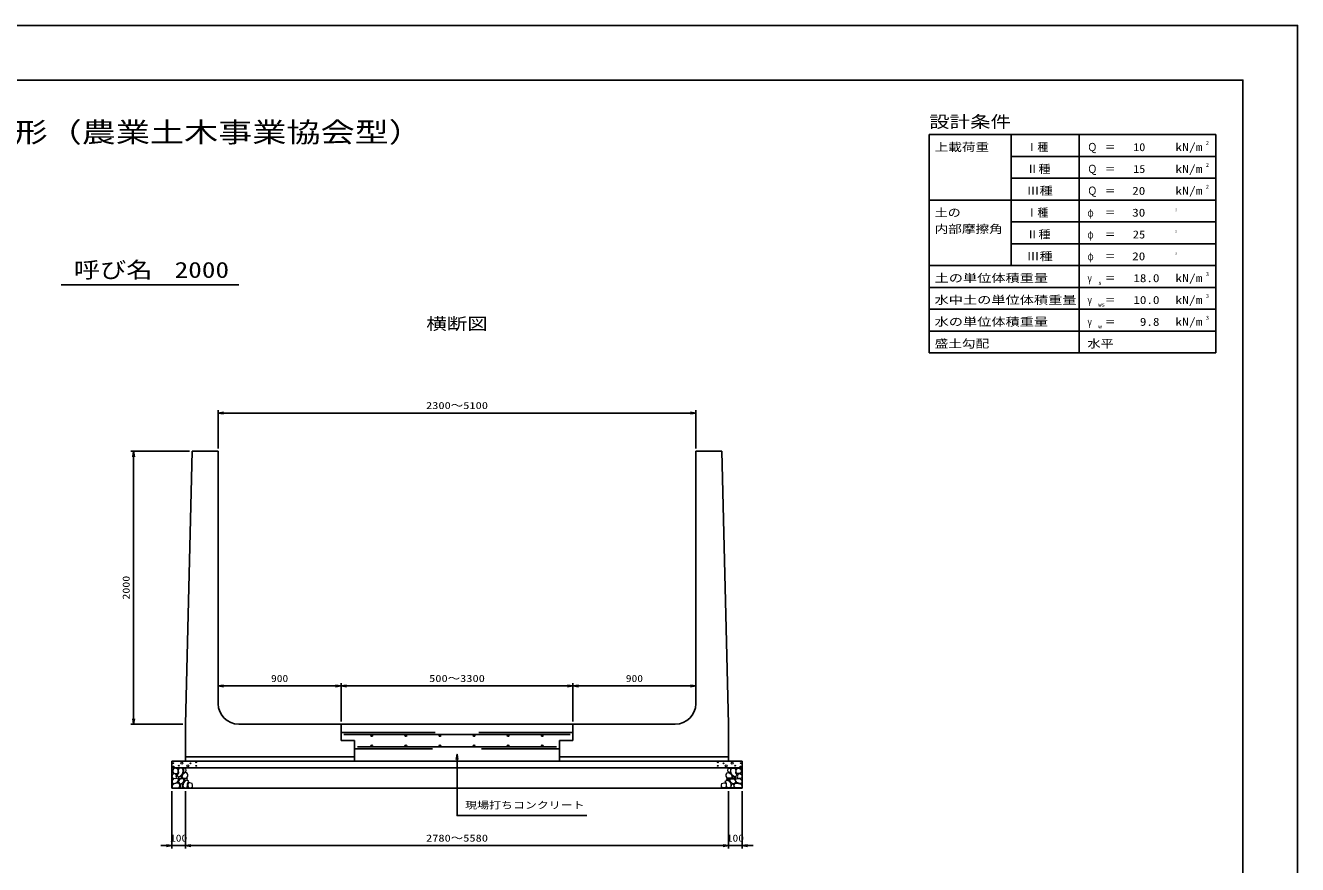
# Model space of a CAD drawing. Units: millimetres at full size. Extents: x 0 to 16820, y 0 to 11880.
# Drawn here: x 7497 to 16820, y 5731 to 11880 of the extents above; entities that cross this region are included whole.
import ezdxf
from ezdxf.enums import TextEntityAlignment as Align

# ---------------------------------------------------------------- set-up
doc = ezdxf.new("R2010")
doc.units = ezdxf.units.MM
for name, color, linetype, lineweight in [('0_2', 7, 'Continuous', 25), ('D-DCR-HCHn', 4, 'Continuous', 9), ('D-STR-STRn', 1, 'Continuous', 25), ('D-STR-TXT', 7, 'Continuous', 25), ('D-TTL', 2, 'Continuous', 25), ('D-TTL-FRAM', 2, 'Continuous', 25), ('D-TTL-LINE', 7, 'Continuous', 25), ('D-TTL-TXT', 7, 'Continuous', 25)]:
    doc.layers.add(name, color=color, linetype=linetype, lineweight=lineweight)
doc.styles.add('ＭＳ ゴシック', font='')
doc.styles.get('ＭＳ ゴシック').set_extended_font_data('MS Gothic')

# ---------------------------------------------------------------- blocks, each defined once
blk = doc.blocks.new('open_arrow')
at = {"color": 0, "linetype": 'Continuous', "lineweight": -2}
blk.add_lwpolyline([(7.5, 1.25), (0, 0), (7.5, -1.25)], dxfattribs=at)

msp = doc.modelspace()

# ---------------------------------------------------------------- linework, layer by layer
at = {"layer": '0_2'}
for p, q in [((8910, 8780), (8910, 9060)), ((12410, 8780), (12410, 9060)), ((8910, 9040), (12410, 9040)), ((8700, 8760), (8270, 8760)), ((8290, 8760), (8290, 6760)), ((8910, 6930), (8910, 7060)), ((8910, 7040), (9810, 7040)), ((9810, 6780), (9810, 7060)), ((9810, 6780), (9810, 7060)), ((9810, 7040), (11510, 7040)), ((11510, 6780), (11510, 7060)), ((11510, 6780), (11510, 7060)), ((11510, 7040), (12410, 7040)), ((12410, 6930), (12410, 7060)), ((8650, 6760), (8270, 6760)), ((9810, 6700), (10500, 6700)), ((9830, 6684), (11490, 6684)), ((11510, 6700), (10820, 6700)), ((9910, 6580), (10480, 6580)), ((11390, 6593), (9930, 6593)), ((11410, 6580), (10840, 6580)), ((8570, 6270), (8570, 5850)), ((8670, 6270), (8670, 5850)), ((8670, 6270), (8670, 5850)), ((12650, 6270), (12650, 5850)), ((12650, 6270), (12650, 5850)), ((12750, 6270), (12750, 5850)), ((8490, 5870), (8750, 5870)), ((8670, 5870), (12650, 5870)), ((12570, 5870), (12830, 5870))]:
    msp.add_line(p, q, dxfattribs=at)
for centre in [(10035, 6677.5), (10285, 6677.5), (10535, 6677.5), (10785, 6677.5), (11035, 6677.5), (11285, 6677.5), (10035, 6599.5), (10285, 6599.5), (10535, 6599.5), (10785, 6599.5), (11035, 6599.5), (11285, 6599.5)]:
    msp.add_circle(centre, 6.5, dxfattribs=at)
at = {"layer": 'D-DCR-HCHn'}
for points in [[(8608.399, 6433.696), (8592.796, 6437.163), (8578.928, 6430.228), (8577.194, 6414.626), (8580.661, 6402.491), (8597.997, 6397.29), (8610.132, 6397.29), (8615.333, 6405.958), (8615.333, 6425.028)], [(8622.267, 6435.429), (8617.067, 6419.827), (8618.8, 6402.491), (8606.665, 6383.421), (8622.267, 6374.753), (8639.603, 6383.421), (8650.005, 6397.29), (8653.472, 6419.827), (8650.005, 6431.962), (8639.603, 6437.163)], [(8655.206, 6431.962), (8655.206, 6411.159), (8663.874, 6405.958), (8672.542, 6411.159), (8674.275, 6423.294), (8672.542, 6433.696), (8660.407, 6437.163)], [(12664.794, 6431.962), (12664.794, 6411.159), (12656.126, 6405.958), (12647.458, 6411.159), (12645.725, 6423.294), (12647.458, 6433.696), (12659.593, 6437.163)], [(12697.733, 6435.429), (12702.933, 6419.827), (12701.2, 6402.491), (12713.335, 6383.421), (12697.733, 6374.753), (12680.397, 6383.421), (12669.995, 6397.29), (12666.528, 6419.827), (12669.995, 6431.962), (12680.397, 6437.163)], [(12711.601, 6433.696), (12727.204, 6437.163), (12741.072, 6430.228), (12742.806, 6414.626), (12739.339, 6402.491), (12722.003, 6397.29), (12709.868, 6397.29), (12704.667, 6405.958), (12704.667, 6425.028)], [(8575.46, 6390.356), (8570.26, 6374.753), (8577.194, 6364.352), (8594.53, 6362.618), (8606.366, 6367.699), (8601.464, 6379.954), (8604.932, 6386.889), (8597.997, 6393.823), (8587.596, 6397.29)], [(8608.366, 6332.757), (8621.208, 6352.019), (8619.603, 6356.834), (8601.946, 6361.65), (8585.894, 6360.045), (8574.658, 6350.414), (8573.052, 6339.177), (8574.658, 6327.941), (8587.499, 6324.731)], [(8625.735, 6374.753), (8617.067, 6367.819), (8620.534, 6362.618), (8632.669, 6362.618), (8637.87, 6364.352), (8641.337, 6371.286), (8636.136, 6376.487)], [(8653.311, 6332.757), (8661.337, 6352.019), (8654.916, 6360.045), (8635.654, 6360.045), (8627.628, 6356.834), (8619.603, 6345.598), (8619.603, 6335.967), (8627.628, 6323.125), (8637.259, 6321.52)], [(8651.739, 6393.823), (8643.071, 6373.02), (8650.005, 6364.352), (8670.808, 6364.352), (8679.476, 6367.819), (8688.144, 6379.954), (8688.144, 6390.356), (8679.476, 6404.224), (8669.074, 6405.958)], [(8680.599, 6294.232), (8685.415, 6308.679), (8683.81, 6324.731), (8695.046, 6342.388), (8680.599, 6350.414), (8664.548, 6342.388), (8654.916, 6329.546), (8651.706, 6308.679), (8654.916, 6297.443), (8664.548, 6292.627)], [(8677.389, 6350.414), (8685.415, 6356.834), (8682.204, 6361.65), (8670.968, 6361.65), (8666.153, 6360.045), (8662.942, 6353.624), (8667.758, 6348.808)], [(12639.401, 6294.232), (12634.585, 6308.679), (12636.19, 6324.731), (12624.954, 6342.388), (12639.401, 6350.414), (12655.452, 6342.388), (12665.084, 6329.546), (12668.294, 6308.679), (12665.084, 6297.443), (12655.452, 6292.627)], [(12668.261, 6393.823), (12676.929, 6373.02), (12669.995, 6364.352), (12649.192, 6364.352), (12640.524, 6367.819), (12631.856, 6379.954), (12631.856, 6390.356), (12640.524, 6404.224), (12650.926, 6405.958)], [(12642.611, 6350.414), (12634.585, 6356.834), (12637.796, 6361.65), (12649.032, 6361.65), (12653.847, 6360.045), (12657.058, 6353.624), (12652.242, 6348.808)], [(12666.689, 6332.757), (12658.663, 6352.019), (12665.084, 6360.045), (12684.346, 6360.045), (12692.372, 6356.834), (12700.397, 6345.598), (12700.397, 6335.967), (12692.372, 6323.125), (12682.741, 6321.52)], [(12694.265, 6374.753), (12702.933, 6367.819), (12699.466, 6362.618), (12687.331, 6362.618), (12682.13, 6364.352), (12678.663, 6371.286), (12683.864, 6376.487)], [(12711.634, 6332.757), (12698.792, 6352.019), (12700.397, 6356.834), (12718.054, 6361.65), (12734.106, 6360.045), (12745.342, 6350.414), (12746.948, 6339.177), (12745.342, 6327.941), (12732.501, 6324.731)], [(12744.54, 6390.356), (12749.74, 6374.753), (12742.806, 6364.352), (12725.47, 6362.618), (12713.634, 6367.699), (12718.536, 6379.954), (12715.068, 6386.889), (12722.003, 6393.823), (12732.404, 6397.29)], [(8614.787, 6292.627), (8626.023, 6297.443), (8629.234, 6313.494), (8622.813, 6324.731), (8611.577, 6327.941), (8597.13, 6326.336), (8581.078, 6319.915), (8573.052, 6310.284), (8573.052, 6299.048), (8577.868, 6292.627), (8597.13, 6294.232)], [(8650.101, 6297.443), (8650.101, 6316.705), (8642.075, 6321.52), (8634.049, 6316.705), (8632.444, 6305.469), (8634.049, 6295.837), (8645.285, 6292.627)], [(8693.441, 6295.837), (8707.887, 6292.627), (8720.729, 6299.048), (8722.334, 6313.494), (8719.124, 6324.731), (8703.072, 6329.546), (8691.836, 6329.546), (8687.02, 6321.52), (8687.02, 6303.863)], [(12626.559, 6295.837), (12612.113, 6292.627), (12599.271, 6299.048), (12597.666, 6313.494), (12600.876, 6324.731), (12616.928, 6329.546), (12628.164, 6329.546), (12632.98, 6321.52), (12632.98, 6303.863)], [(12669.899, 6297.443), (12669.899, 6316.705), (12677.925, 6321.52), (12685.951, 6316.705), (12687.556, 6305.469), (12685.951, 6295.837), (12674.715, 6292.627)], [(12705.213, 6292.627), (12693.977, 6297.443), (12690.766, 6313.494), (12697.187, 6324.731), (12708.423, 6327.941), (12722.87, 6326.336), (12738.922, 6319.915), (12746.948, 6310.284), (12746.948, 6299.048), (12742.132, 6292.627), (12722.87, 6294.232)]]:
    msp.add_lwpolyline(points, close=True, dxfattribs=at)
for centre, radius in [((8580.727, 6473.955), 3), ((8581.869, 6448.91), 3), ((8622.292, 6455.752), 3), ((8643.336, 6473.955), 7.5), ((8686.664, 6454.961), 7.5), ((8707.708, 6473.164), 3), ((8748.131, 6480.006), 3), ((8749.273, 6454.961), 3), ((12570.727, 6454.961), 3), ((12571.869, 6480.006), 3), ((12612.292, 6473.164), 3), ((12633.336, 6454.961), 7.5), ((12676.664, 6473.955), 7.5), ((12697.708, 6455.752), 3), ((12738.131, 6448.91), 3), ((12739.273, 6473.955), 3)]:
    msp.add_circle(centre, radius, dxfattribs=at)
at = {"layer": 'D-STR-STRn'}
for p, q in [((8720, 8760), (8670, 6760)), ((8720, 8760), (8910, 8760)), ((8910, 8760), (8910, 6910)), ((12600, 8760), (12410, 8760)), ((12410, 8760), (12410, 6910)), ((12600, 8760), (12650, 6760)), ((8670, 6520), (8670, 6760)), ((9060, 6760), (9810, 6760)), ((9810, 6760), (9810, 6640)), ((9810, 6760), (11510, 6760)), ((12260, 6760), (11510, 6760)), ((11510, 6760), (11510, 6640)), ((12650, 6520), (12650, 6760)), ((9810, 6640), (9910, 6640)), ((9910, 6640), (9910, 6490)), ((11510, 6640), (11410, 6640)), ((11410, 6640), (11410, 6490)), ((8570, 6490), (12750, 6490)), ((8570, 6290), (8570, 6490)), ((8570, 6440), (12750, 6440)), ((8670, 6520), (9910, 6520)), ((8670, 6520), (8670, 6490)), ((12650, 6520), (11410, 6520)), ((12650, 6520), (12650, 6490)), ((12750, 6290), (12750, 6490)), ((8570, 6290), (12750, 6290))]:
    msp.add_line(p, q, dxfattribs=at)
for centre, start, end in [((9060, 6910), 180, 270), ((12260, 6910), 270, 0)]:
    msp.add_arc(centre, 150, start, end, dxfattribs=at)
at = {"layer": 'D-STR-TXT'}
msp.add_lwpolyline([(10660, 6540), (10660, 6090), (10700, 6090), (11612.234, 6090)], dxfattribs=at)
at = {"layer": 'D-TTL'}
for points in [[(0, 0), (16820, 0), (16820, 11880), (0, 11880)], [(400, 400), (16420, 400), (16420, 11480), (400, 11480)]]:
    msp.add_lwpolyline(points, close=True, dxfattribs=at)
at = {"layer": 'D-TTL-FRAM'}
for p, q in [((16220, 11080), (14120, 11080)), ((14120, 11080), (14120, 9480)), ((16220, 11080), (16220, 9480)), ((16220, 9480), (14120, 9480))]:
    msp.add_line(p, q, dxfattribs=at)
at = {"layer": 'D-TTL-LINE'}
for p, q in [((14720, 11080), (14720, 10120)), ((15220, 11080), (15220, 9480)), ((16220, 10920), (14720, 10920)), ((16220, 10760), (14720, 10760)), ((16220, 10600), (14120, 10600)), ((16220, 10440), (14720, 10440)), ((16220, 10280), (14720, 10280)), ((16220, 10120), (14120, 10120)), ((16220, 9960), (14120, 9960)), ((16220, 9800), (14120, 9800)), ((16220, 9640), (14120, 9640))]:
    msp.add_line(p, q, dxfattribs=at)
at = {"layer": 'D-TTL-TXT'}
msp.add_line((7760, 9980), (9060, 9980), dxfattribs=at)

# ---------------------------------------------------------------- block references
at = {"layer": '0_2', "xscale": 5.33, "yscale": 5.33}
for p in [(8910, 9040), (8910, 7040), (9810, 7040), (11510, 7040), (8670, 5870), (8670, 5870), (12750, 5870)]:
    msp.add_blockref('open_arrow', p, dxfattribs=at)
for p, rotation in [((12410, 9040), 180), ((8290, 8760), 270), ((9810, 7040), 180), ((11510, 7040), 180), ((12410, 7040), 180), ((8290, 6760), 90), ((8570, 5870), 180), ((12650, 5870), 180), ((12650, 5870), 180)]:
    msp.add_blockref('open_arrow', p, dxfattribs=dict(at, rotation=rotation))
at = {"layer": 'D-STR-TXT', "xscale": 5.33, "yscale": 5.33, "rotation": 270}
msp.add_blockref('open_arrow', (10660, 6540), dxfattribs=at)

# ---------------------------------------------------------------- texts
at = {"layer": '0_2', "style": 'ＭＳ ゴシック'}
for s, width, p in [('2300～5100', 1.3, (10660, 9095)), ('900', 1.2, (9360, 7095)), ('500～3300', 1.3, (10660, 7095)), ('900', 1.2, (11960, 7095)), ('100', 1.2, (8620, 5925)), ('2780～5580', 1.3, (10660, 5925)), ('100', 1.2, (12700, 5925))]:
    msp.add_text(s, height=51.32, dxfattribs=dict(at, width=width)).set_placement(p, align=Align.MIDDLE_CENTER)
at = {"layer": '0_2', "style": 'ＭＳ ゴシック', "width": 1.25}
msp.add_text('2000', height=51.32, rotation=90, dxfattribs=at).set_placement((8235, 7760), align=Align.MIDDLE_CENTER)
at = {"layer": 'D-STR-TXT', "style": 'ＭＳ ゴシック', "width": 1.25}
msp.add_text('現場打ちコンクリート', height=51.32, dxfattribs=at).set_placement((10720, 6192.081), align=Align.TOP_LEFT)
at = {"layer": 'D-TTL-TXT', "style": 'ＭＳ ゴシック'}
for s, height, width, p in [('水路用Ｌ形（農業土木事業協会型）', 146.6, 1.25, (8410, 10980)), ('呼び名', 117.3, 1.2, (8140, 9995)), ('2000', 117.3, 1.25, (8790, 9995)), ('横断図', 87.98, 1.25, (10660, 9624))]:
    msp.add_text(s, height=height, dxfattribs=dict(at, width=width)).set_placement(p, align=Align.BOTTOM_CENTER)
for s, height, width, p in [('設計条件', 87.98, 1.25, (14120, 11104)), ('上載荷重', 58.65, 1.25, (14160, 10941.333)), ('Ｑ', 58.65, 0.9, (15280, 10941.333)), ('＝', 58.65, 0.95, (15408, 10941.333)), ('kN/m', 58.65, 1.25, (15924, 10941.333)), ('2', 29.33, 1.15, (16148, 10994.667)), ('Ⅱ種', 58.65, 1.1, (14833.333, 10781.333)), ('Ｑ', 58.65, 0.9, (15280, 10781.333)), ('＝', 58.65, 0.95, (15408, 10781.333)), ('kN/m', 58.65, 1.25, (15924, 10781.333)), ('2', 29.33, 1.15, (16148, 10834.667)), ('Ⅲ種', 58.65, 1.2, (14833.333, 10621.333)), ('Ｑ', 58.65, 0.9, (15280, 10621.333)), ('＝', 58.65, 0.95, (15408, 10621.333)), ('kN/m', 58.65, 1.25, (15924, 10621.333)), ('2', 29.33, 1.15, (16148, 10674.667)), ('土の', 58.65, 1.2, (14160, 10461.333)), ('°', 58.65, 0.3, (15924, 10461.333)), ('φ', 58.65, 0.75, (15280, 10461.333)), ('＝', 58.65, 0.95, (15408, 10461.333)), ('内部摩擦角', 58.65, 1.25, (14160, 10341.333)), ('Ⅱ種', 58.65, 1.1, (14833.333, 10301.333)), ('φ', 58.65, 0.75, (15280, 10301.333)), ('＝', 58.65, 0.95, (15408, 10301.333)), ('°', 58.65, 0.3, (15924, 10301.333)), ('Ⅲ種', 58.65, 1.2, (14833.333, 10141.333)), ('φ', 58.65, 0.75, (15280, 10141.333)), ('＝', 58.65, 0.95, (15408, 10141.333)), ('°', 58.65, 0.3, (15924, 10141.333)), ('3', 29.33, 1.15, (16148, 10034.667)), ('土の単位体積重量', 58.65, 1.3, (14160, 9981.333)), ('γ', 58.65, 0.75, (15280, 9981.333)), ('s', 29.33, 1.15, (15360, 9970.667)), ('＝', 58.65, 0.95, (15408, 9981.333)), ('kN/m', 58.65, 1.25, (15924, 9981.333)), ('水中土の単位体積重量', 58.65, 1.3, (14160, 9821.333)), ('γ', 58.65, 0.75, (15280, 9821.333)), ('kN/m', 58.65, 1.25, (15924, 9821.333)), ('3', 29.33, 1.15, (16148, 9874.667)), ('ws', 29.33, 1.2, (15360, 9810.667)), ('＝', 58.65, 0.95, (15408, 9821.333)), ('水の単位体積重量', 58.65, 1.3, (14160, 9661.333)), ('γ', 58.65, 0.75, (15280, 9661.333)), ('＝', 58.65, 0.95, (15408, 9661.333)), ('kN/m', 58.65, 1.25, (15924, 9661.333)), ('3', 29.33, 1.15, (16148, 9714.667)), ('w', 29.33, 1.25, (15360, 9650.667)), ('盛土勾配', 58.65, 1.25, (14160, 9501.333)), ('水平', 58.65, 1.2, (15280, 9501.333))]:
    msp.add_text(s, height=height, dxfattribs=dict(at, width=width)).set_placement(p, align=Align.BOTTOM_LEFT)
for p in [(14833.333, 10941.333), (14833.333, 10461.333)]:
    msp.add_text('Ⅰ種', height=58.65, dxfattribs=at).set_placement(p, align=Align.BOTTOM_LEFT)
for s, width, p in [('10', 1.1, (15704, 10941.333)), ('15', 1.1, (15704, 10781.333)), ('20', 1.2, (15704, 10621.333)), ('30', 1.2, (15704, 10461.333)), ('25', 1.15, (15704, 10301.333)), ('20', 1.2, (15704, 10141.333)), ('18.0', 1.2, (15808, 9981.333)), ('10.0', 1.2, (15808, 9821.333)), ('9.8', 1.2, (15808, 9661.333))]:
    msp.add_text(s, height=58.65, dxfattribs=dict(at, width=width)).set_placement(p, align=Align.BOTTOM_RIGHT)

doc.saveas('drawing.dxf')
